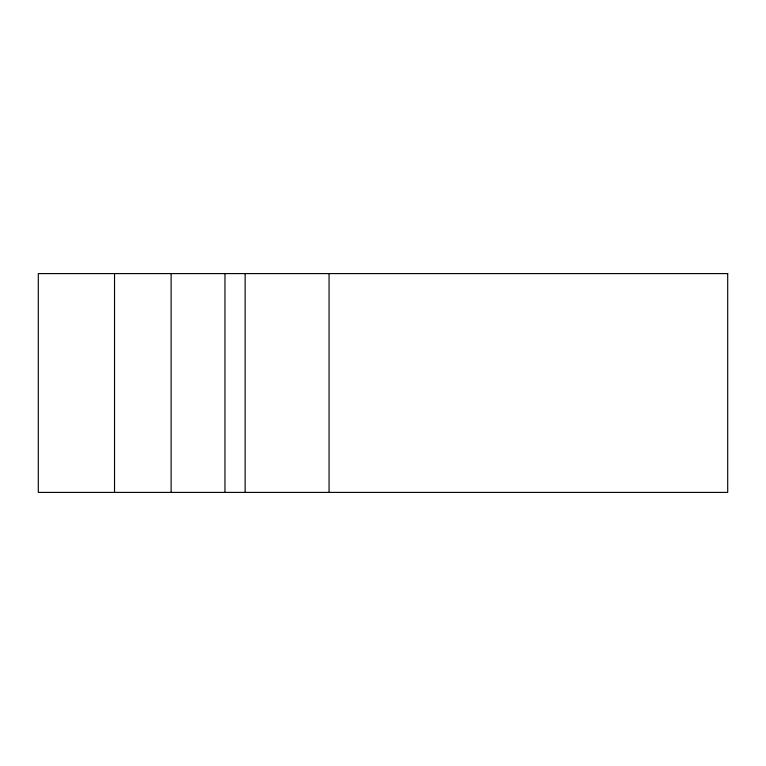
<?xml version="1.0" encoding="UTF-8"?>
<svg xmlns="http://www.w3.org/2000/svg" width="766" height="766" viewBox="0 0 766 766"><rect width="100%" height="100%" fill="white"/><g stroke="black" fill="none" stroke-linecap="round" stroke-linejoin="round"><path stroke-width="1.15" d="M329.064 273.596L329.064 492.404M245.139 273.596L245.139 492.404M224.965 273.596L224.965 492.404M171.124 273.596L171.124 492.404M114.536 273.596L114.536 492.404M727.7 273.596L38.3 273.596L38.3 492.404L727.7 492.404L727.7 273.596"/></g></svg>
